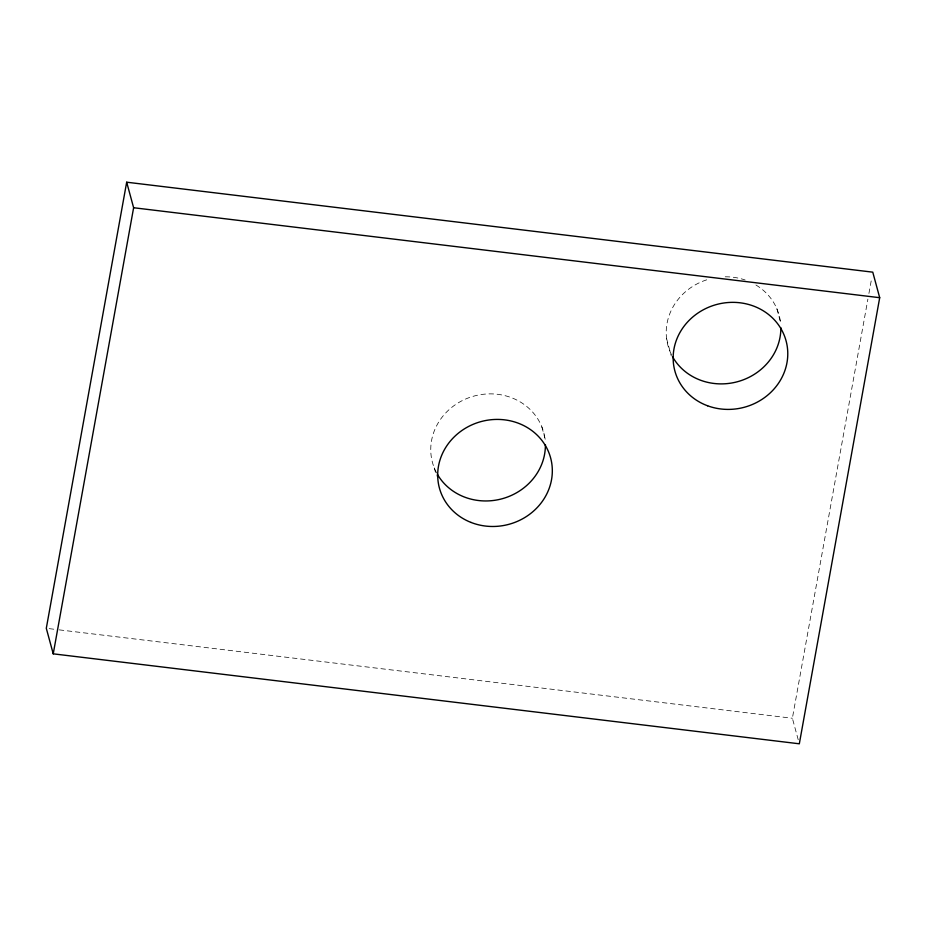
<?xml version="1.0" encoding="UTF-8"?>
<svg xmlns="http://www.w3.org/2000/svg" width="926" height="926" viewBox="0 0 926 926"><rect width="100%" height="100%" fill="white"/><g stroke="black" fill="none" stroke-linecap="round" stroke-linejoin="round"><path stroke-width="0.69" stroke-dasharray="4.63 3.47" d="M798.224 739.77L792.378 718.263L867.893 299.156M868.924 293.473L871.736 277.846M49.171 628.65L57.782 629.692M59.218 629.865L792.378 718.263M776.856 308.74L780.873 323.521M666.57 338.546L671.315 356.012M541.86 426.921L545.877 441.702M434.271 467.908L436.459 475.976M436.632 472.954A57.62 53.233 -15.2 0 1 472.549 396.49A57.62 53.233 -15.2 0 1 545.159 440.429M671.362 354.473A57.62 53.233 -15.2 0 1 708.98 279.143M725.208 276.805A57.62 53.233 -15.2 0 1 745.129 279.988M755.929 285A57.62 53.233 -15.2 0 1 780.479 322.155"/><path stroke-width="1.39" d="M126.677 182.202L46.3 628.303L53.233 653.837L799.323 743.798L879.7 297.697L872.767 272.163L126.677 182.202L133.622 207.737L53.233 653.837M133.622 207.737L879.7 297.697M545.391 444.596A57.62 53.233 -15.2 0 1 502.135 498.755A57.62 53.233 -15.2 0 1 437.315 474.193M780.85 327.723A57.62 53.233 -15.2 0 1 737.397 381.743A57.62 53.233 -15.2 0 1 672.67 356.95M470.964 522.414A57.62 53.233 -15.2 0 0 552.093 465.963A57.62 53.233 -15.2 0 0 461.958 430.474A57.62 53.233 -15.2 0 0 470.964 522.414M707.614 405.796A57.62 53.233 -15.2 0 0 787.413 347.69A57.62 53.233 -15.2 0 0 696.364 314.157A57.62 53.233 -15.2 0 0 707.614 405.796"/></g></svg>
